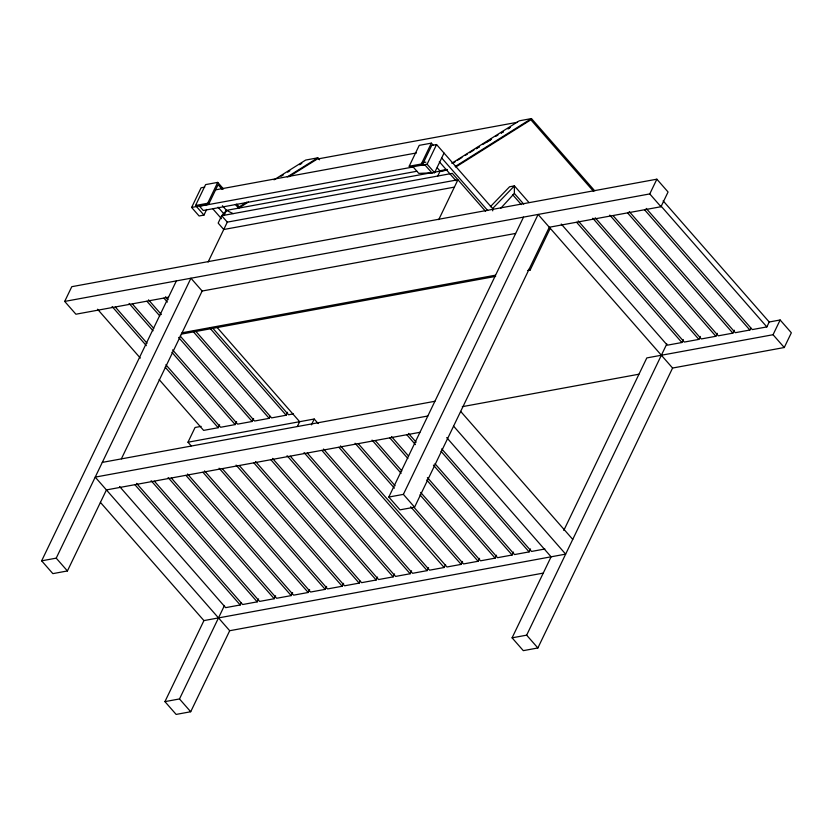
<?xml version="1.0" encoding="UTF-8"?>
<svg xmlns="http://www.w3.org/2000/svg" width="833" height="833" viewBox="0 0 833 833"><rect width="100%" height="100%" fill="white"/><g stroke="black" fill="none" stroke-linecap="round" stroke-linejoin="round"><path stroke-width="1.25" d="M523.707 204.106L514.357 193.423L514.419 185.884L509.567 186.779L490.366 206.709M168.537 297.204L75.907 314.218L64.693 301.421L71.784 286.687L656.862 179.189L668.066 191.996L660.975 206.73L549.301 227.242L414.584 507.172L400.017 509.848L388.813 497.051L523.53 217.121M206.678 209.427L203.96 215.091L199.097 215.986L191.632 207.448L201.086 187.8L204.72 187.133M203.96 215.091L195.547 205.491L205.595 184.614L217.736 182.385L223.515 188.997M195.547 205.491L207.688 203.262L217.736 182.385M191.632 207.448L208.625 204.324L218.079 184.687L222.224 189.424M419.832 432.337L106.426 489.919L67.421 570.949L52.854 573.635L41.65 560.828L176.367 280.898M41.65 560.828L56.217 558.152L190.934 278.222L202.148 291.029L515.554 233.448M224.119 215.289L226.482 210.374L431.192 172.764M208.104 262.02L227.294 222.13L457.931 179.761L438.731 219.652M121.379 458.848L202.148 291.029M191.173 445.874L187.977 442.219L195.068 427.485L201.138 426.371M159.145 379.577L203.627 430.39L218.194 427.714L219.61 424.768M165.871 364.729L220.62 427.267L235.187 424.591L236.603 421.644M172.598 349.881L237.613 424.143L252.18 421.467L253.596 418.52M180.178 336.011L254.606 421.019L269.174 418.343L270.121 416.375M195.463 330.94L271.6 417.895L286.167 415.219L287.583 412.273M492.73 210.853L492.605 208.542L436.565 144.536L427.121 164.184L410.117 167.308L409.19 166.236L419.228 145.369L431.369 143.141L433.035 145.036M409.19 166.236L421.331 164.007L431.369 143.141M543.106 573.135L229.7 630.716L190.705 711.746L176.138 714.422L164.934 701.625L203.929 620.595L565.659 554.132L453.579 426.142M297.402 426.361L299.651 421.696L216.726 326.994M164.934 701.625L179.491 698.949L224.493 605.456M311.407 424.851L314.218 419.02L318.216 423.591M416.906 171.254L203.273 210.499L199.535 206.23L413.168 166.985L418.77 173.379L434.587 172.712L444.041 153.074M437.762 176.034L440.126 171.129L447.508 169.911M119.567 486.493L225.649 607.653L240.216 604.977L241.164 603.009M136.56 483.369L242.642 604.529L257.21 601.853L258.626 598.906M154.407 481.224L259.636 601.405L274.203 598.729L275.619 595.782M171.4 478.1L276.629 598.281L291.196 595.605L292.612 592.659M187.54 474.008L293.622 595.158L308.189 592.482L309.605 589.535M204.533 470.884L310.615 592.034L325.182 589.358L326.598 586.411M222.38 468.74L327.608 588.921L342.176 586.245L343.592 583.298M239.373 465.616L344.602 585.797L359.169 583.121L360.116 581.153M388.813 497.051L403.38 494.375L538.097 214.445L672.585 368.04L784.259 347.517L791.35 332.784L780.146 319.987L769.213 321.996L766.849 326.911L752.293 329.587L646.2 208.427M255.512 461.513L361.595 582.673L376.162 579.997L377.588 577.05M527.591 270.527L530.152 270.048L550.238 228.304M272.506 458.389L378.599 579.549L393.155 576.873L394.582 573.927M290.363 456.245L395.592 576.426L410.159 573.75L411.575 570.803M307.356 453.121L412.585 573.302L427.152 570.626L428.568 567.679M323.496 449.029L429.578 570.178L444.145 567.502L445.561 564.555M340.51 445.905L446.977 566.981L461.138 564.389L462.554 561.442M64.693 301.421L649.771 193.922L656.862 179.189M413.949 507.266L463.565 563.941L478.132 561.265L479.548 558.318M420.675 492.418L480.558 560.817L495.125 558.141L496.541 555.195M427.402 477.569L497.551 557.693L512.118 555.017L513.534 552.071M434.982 463.7L514.544 554.57L529.111 551.894L530.527 548.947M672.585 368.04L537.868 647.97L523.301 650.646L512.087 637.839L551.092 556.808L446.717 437.606M563.785 530.423L646.814 357.919L773.055 334.72L780.146 319.987M512.087 637.839L526.654 635.163L666.827 343.904M561.234 224.035L667.316 345.195L681.883 342.519L683.299 339.572M578.227 220.912L684.31 342.071L698.877 339.395L700.293 336.449M595.22 217.788L701.303 338.948L715.87 336.272L717.286 333.325M613.067 215.643L718.296 335.824L732.863 333.148L734.29 330.201M629.207 211.551L735.3 332.7L749.856 330.024L750.804 328.067M233.157 213.633L226.482 210.374L221.693 215.737L218.152 223.098L223.754 229.502L454.381 187.123M500.716 208.281L514.357 193.423M492.605 208.542L514.419 185.884L528.986 202.513M451.788 163.258L519.334 120.806L531.475 118.578L594.772 190.872M476.257 148.732L479.527 146.681M487.149 141.891L491.512 139.153L482.713 144.536M501.31 132.988L503.496 131.614L501.279 132.947M510.025 127.511L507.849 128.876L510.015 127.491M455.214 166.506L531.475 118.578M455.713 167.048L530.881 119.806L593.325 191.121M274.026 179.834L305.701 160.061L317.842 157.822L319.549 159.78M281.085 176.284L283.272 174.92M287.635 172.192L289.822 170.827M299.651 164.695L301.827 163.33M246.86 202.148L239.217 206.917L236.739 204.085M287.26 176.919L317.842 157.822M248.453 202.013L238.623 208.146L235.354 204.418M288.853 176.783L317.248 159.051L517.47 122.264M453.225 162.945L455.412 161.581M457.598 160.217L461.961 157.489M465.241 155.448L467.417 154.084M469.604 152.72L473.977 149.992M476.153 148.628L479.433 146.577M495.812 136.352L497.999 134.988M436.565 144.536L431.713 145.431L422.258 165.08L421.331 164.007M215.58 189.851L416.427 152.96M422.227 162.841L425.871 162.175M439.814 170.775L447.102 169.443M433.743 172.296L440.126 171.129M446.373 170.213L440.303 171.327L437.263 167.86M182.052 332.773L495.458 275.192M181.198 334.168L495.635 276.389M293.455 413.886L288.593 414.772L212.457 327.817M187.977 442.219L314.218 419.02M102.303 462.388L434.899 401.287M462.294 406.671L638.828 374.236M427.808 416.011L95.212 477.122L229.7 630.716M544.897 548.999L531.537 551.446L441.709 448.862M420.228 165.173L425.33 165.361M663.13 200.836L769.213 321.996M660.767 205.751L766.849 326.911M649.771 193.922L660.975 206.73M773.055 334.72L784.259 347.517M644.627 209.854L749.856 330.024M627.634 212.967L732.863 333.148M609.787 215.112L715.87 336.272M592.794 218.236L698.877 339.395M576.655 222.338L681.883 342.519M512.784 194.839L521.323 204.595M441.677 157.978L487.69 210.53M485.587 211.353L452.329 173.358L221.693 215.737L227.294 222.13M439.303 161.717L455.963 180.73M529.215 268.986L530.152 270.048M427.121 164.184L434.587 172.712M424.684 164.632L432.16 173.16M460.67 411.408L572.75 539.399M440.99 451.257L529.111 551.894M222.401 205.709L226.482 210.374M218.059 207.198L224.004 213.987M212.977 209.01L221.474 218.704M207.688 203.262L208.625 204.324M408.462 433.41L416.156 442.208M406.889 434.836L415.448 444.614M433.41 465.126L512.118 555.017M391.468 436.534L408.576 456.078M389.896 437.96L407.858 458.483M426.683 479.975L495.125 558.141M375.329 440.636L401.85 470.926M372.049 440.105L401.131 473.321M419.957 494.823L478.132 561.265M403.38 494.375L414.584 507.172M526.654 635.163L537.868 647.97M358.336 443.76L395.123 485.774M355.056 443.229L394.405 488.169M410.659 506.735L461.138 564.389M338.916 447.331L444.145 567.502M321.923 450.445L427.152 570.626M210.031 328.264L286.167 415.219M304.066 452.59L410.159 573.75M165.517 296.746L168.089 299.672M163.945 298.162L167.371 302.077M193.037 331.388L269.174 418.343M287.073 455.713L393.155 576.873M148.524 299.859L161.363 314.52M146.952 301.286L159.79 315.946M178.606 337.438L252.18 421.467M270.933 459.816L376.162 579.997M132.385 303.962L153.772 328.389M129.105 303.431L153.053 330.795M171.879 352.286L235.187 424.591M253.94 462.94L359.169 583.121M115.391 307.085L147.045 343.238M112.111 306.554L146.327 345.633M165.153 367.134L218.194 427.714M236.093 465.085L342.176 586.245M97.544 309.23L140.319 358.086M219.1 468.208L325.182 589.358M202.96 472.301L308.189 592.482M185.967 475.424L291.196 595.605M168.12 477.569L274.203 598.729M151.127 480.693L257.21 601.853M134.988 484.796L240.216 604.977M100.408 502.372L203.929 620.595M56.217 558.152L67.421 570.949M179.491 698.949L190.705 711.746"/></g></svg>
